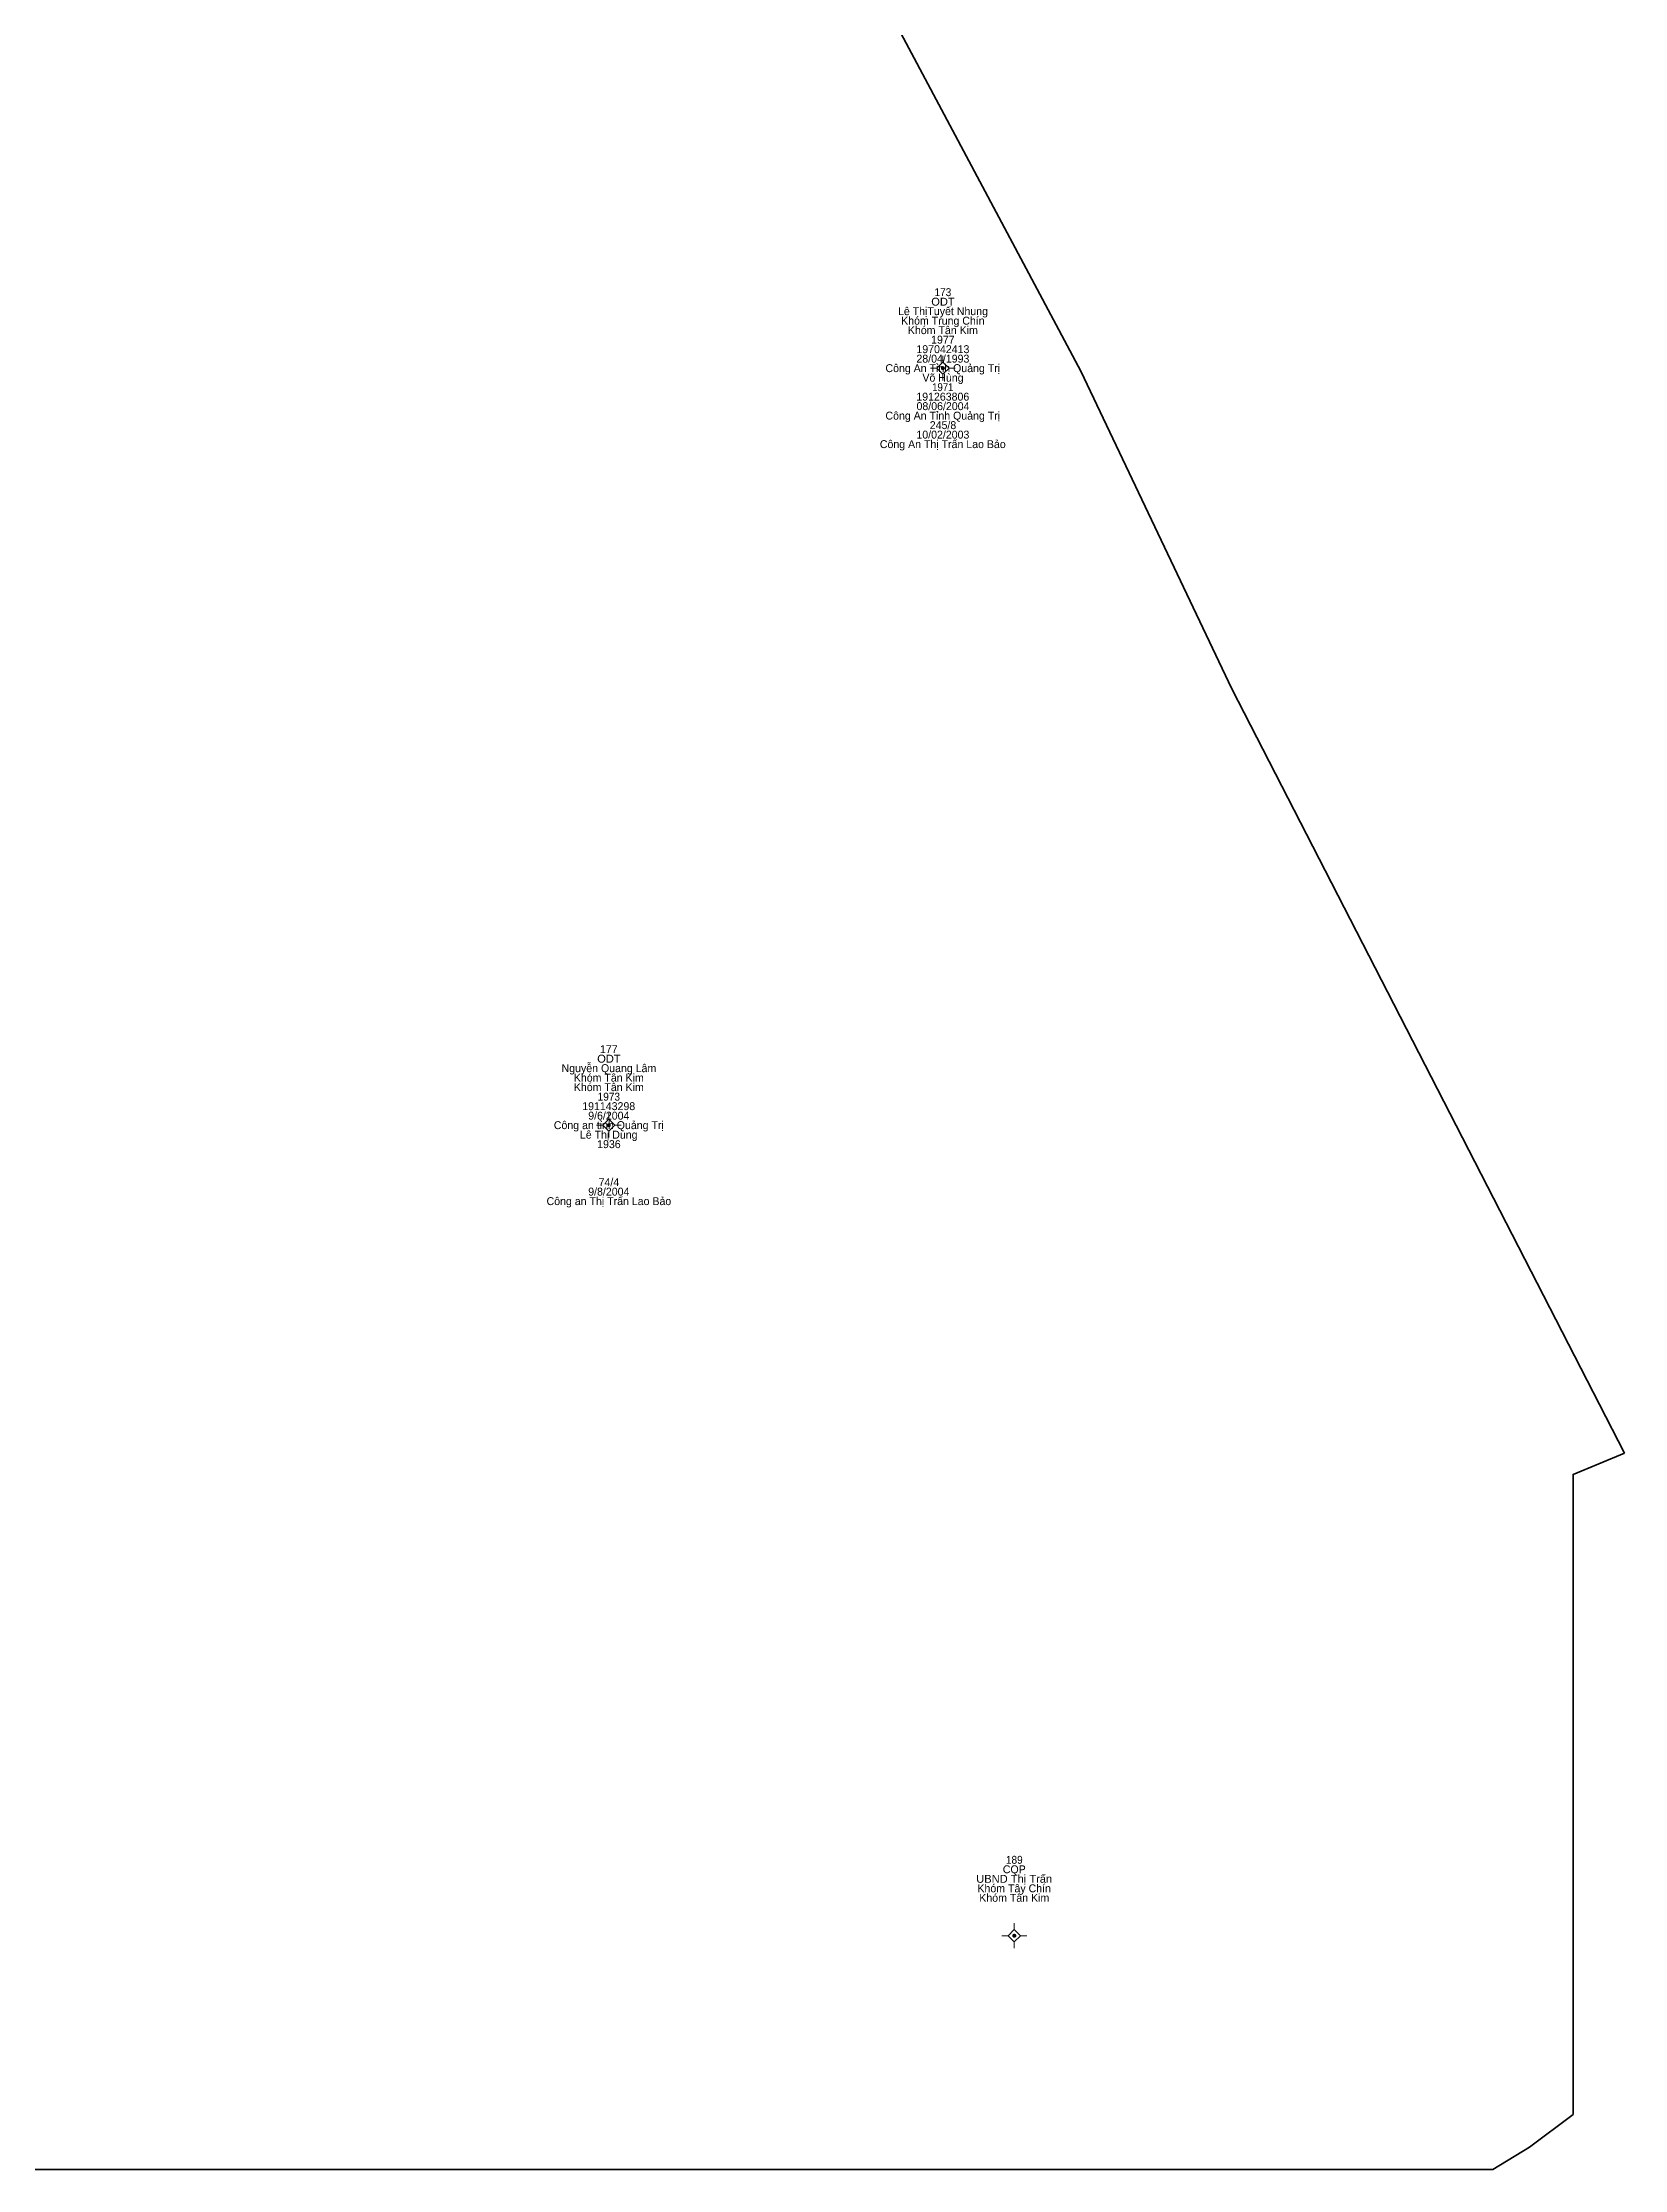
# Model space of a CAD drawing. Header units: metres. Extents: x 535754 to 536552, y 1836422 to 1837057.
# Drawn here: x 536422.6 to 536502.6, y 1836500 to 1836607.5 of the extents above; entities that cross this region are included whole.
import ezdxf
from ezdxf.enums import TextEntityAlignment as Align

# ---------------------------------------------------------------- set-up
doc = ezdxf.new("R2010")
doc.units = ezdxf.units.M
doc.header["$LTSCALE"] = 0.16
doc.linetypes.add('MEDIUM_DASHED', pattern=[4.5, 3, -1.5])
for name, color, linetype, lineweight in [('11', 7, 'MEDIUM_DASHED', 13), ('15', 7, 'Continuous', 13), ('54', 7, 'Continuous', 35)]:
    doc.layers.add(name, color=color, linetype=linetype, lineweight=lineweight)

msp = doc.modelspace()

# ---------------------------------------------------------------- hatches: boundary and pattern name
at = {"layer": '11'}
for points in [[(536468.2149, 1836591.04, 1), (536468.0649, 1836591.04, 1)], [(536451.3249, 1836552.78, 1), (536451.1749, 1836552.78, 1)], [(536471.8249, 1836511.81, 1), (536471.6749, 1836511.81, 1)]]:
    msp.add_hatch(color=256, dxfattribs=at).paths.add_polyline_path(points)

# ---------------------------------------------------------------- linework, layer by layer
for p, q in [((536467.83, 1836591.04), (536467.52, 1836591.04)), ((536468.14, 1836591.66), (536468.14, 1836591.35)), ((536468.14, 1836590.73), (536468.14, 1836590.42)), ((536468.76, 1836591.04), (536468.45, 1836591.04)), ((536451.25, 1836553.4), (536451.25, 1836553.09)), ((536450.94, 1836552.78), (536450.62, 1836552.78)), ((536451.25, 1836552.47), (536451.25, 1836552.16)), ((536451.88, 1836552.78), (536451.56, 1836552.78)), ((536471.75, 1836512.44), (536471.75, 1836512.12)), ((536471.44, 1836511.81), (536471.12, 1836511.81)), ((536471.75, 1836511.5), (536471.75, 1836511.18)), ((536472.38, 1836511.81), (536472.06, 1836511.81))]:
    msp.add_line(p, q, dxfattribs=at)
for points in [[(536468.14, 1836591.35), (536467.83, 1836591.04), (536468.14, 1836590.73), (536468.45, 1836591.04)], [(536451.25, 1836553.09), (536450.94, 1836552.78), (536451.25, 1836552.47), (536451.56, 1836552.78)], [(536471.75, 1836512.12), (536471.44, 1836511.81), (536471.75, 1836511.5), (536472.06, 1836511.81)]]:
    msp.add_lwpolyline(points, close=True, dxfattribs=at)
for centre in [(536468.1399, 1836591.04), (536451.2499, 1836552.78), (536471.7499, 1836511.81)]:
    msp.add_circle(centre, 0.075, dxfattribs=at)
at = {"layer": '54'}
for p, q in [((536464.31, 1836611.17), (536475.12, 1836590.88)), ((536475.12, 1836590.88), (536482.75, 1836574.84)), ((536502.6, 1836536.2), (536482.75, 1836574.84)), ((536418.71, 1836500), (536495.95, 1836500))]:
    msp.add_line(p, q, dxfattribs=at)
for points in [[(536500, 1836502.78), (536500, 1836535.13), (536502.6, 1836536.2)], [(536500, 1836502.78), (536497.79, 1836501.13), (536495.95, 1836500)]]:
    msp.add_lwpolyline(points, dxfattribs=at)

# ---------------------------------------------------------------- texts
at = {"layer": '15'}
for s, width, p in [('173', 0.95, (536468.14, 1836594.68)), ('ODT', 1.05, (536468.145, 1836594.2)), ('1971', 0.9, (536468.135, 1836589.88)), ('ODT', 1.05, (536451.255, 1836555.94)), ('1973', 0.95, (536451.25, 1836554.02)), ('189', 0.95, (536471.75, 1836515.45)), ('UBND Thị Trấn', 1.05, (536471.745, 1836514.49))]:
    msp.add_text(s, height=0.4, dxfattribs=dict(at, width=width)).set_placement(p, align=Align.CENTER)
for s, p in [('Lê ThịTuyết Nhung', (536468.145, 1836593.72)), ('Khóm Trung Chín', (536468.14, 1836593.24)), ('Khóm Tân Kim', (536468.14, 1836592.76)), ('28/04/1993', (536468.14, 1836591.32)), ('197042413', (536468.14, 1836591.8)), ('1977', (536468.14, 1836592.28)), ('Công An Tỉnh Quảng Trị', (536468.135, 1836590.84)), ('Võ Hùng', (536468.145, 1836590.36)), ('191263806', (536468.135, 1836589.4)), ('Công An Tỉnh Quảng Trị', (536468.135, 1836588.44)), ('08/06/2004', (536468.145, 1836588.92)), ('Công An Thị Trấn Lao Bảo', (536468.135, 1836587)), ('10/02/2003', (536468.14, 1836587.48)), ('245/8', (536468.145, 1836587.96)), ('177', (536451.25, 1836556.42)), ('Nguyễn Quang Lâm', (536451.255, 1836555.46)), ('Khóm Tân Kim', (536451.25, 1836554.98)), ('Khóm Tân Kim', (536451.25, 1836554.5)), ('Công an tỉnh Quảng Trị', (536451.25, 1836552.58)), ('191143298', (536451.245, 1836553.54)), ('9/6/2004', (536451.25, 1836553.06)), ('Lê Thị Dung', (536451.245, 1836552.1)), ('1936', (536451.255, 1836551.62)), ('74/4', (536451.255, 1836549.7)), ('Công an Thị Trấn Lao Bảo', (536451.255, 1836548.74)), ('9/8/2004', (536451.25, 1836549.22)), ('Khóm Tây Chín', (536471.745, 1836514.01)), ('CQP', (536471.75, 1836514.97)), ('Khóm Tân Kim', (536471.75, 1836513.53))]:
    msp.add_text(s, height=0.4, dxfattribs=at).set_placement(p, align=Align.CENTER)

doc.saveas('drawing.dxf')
